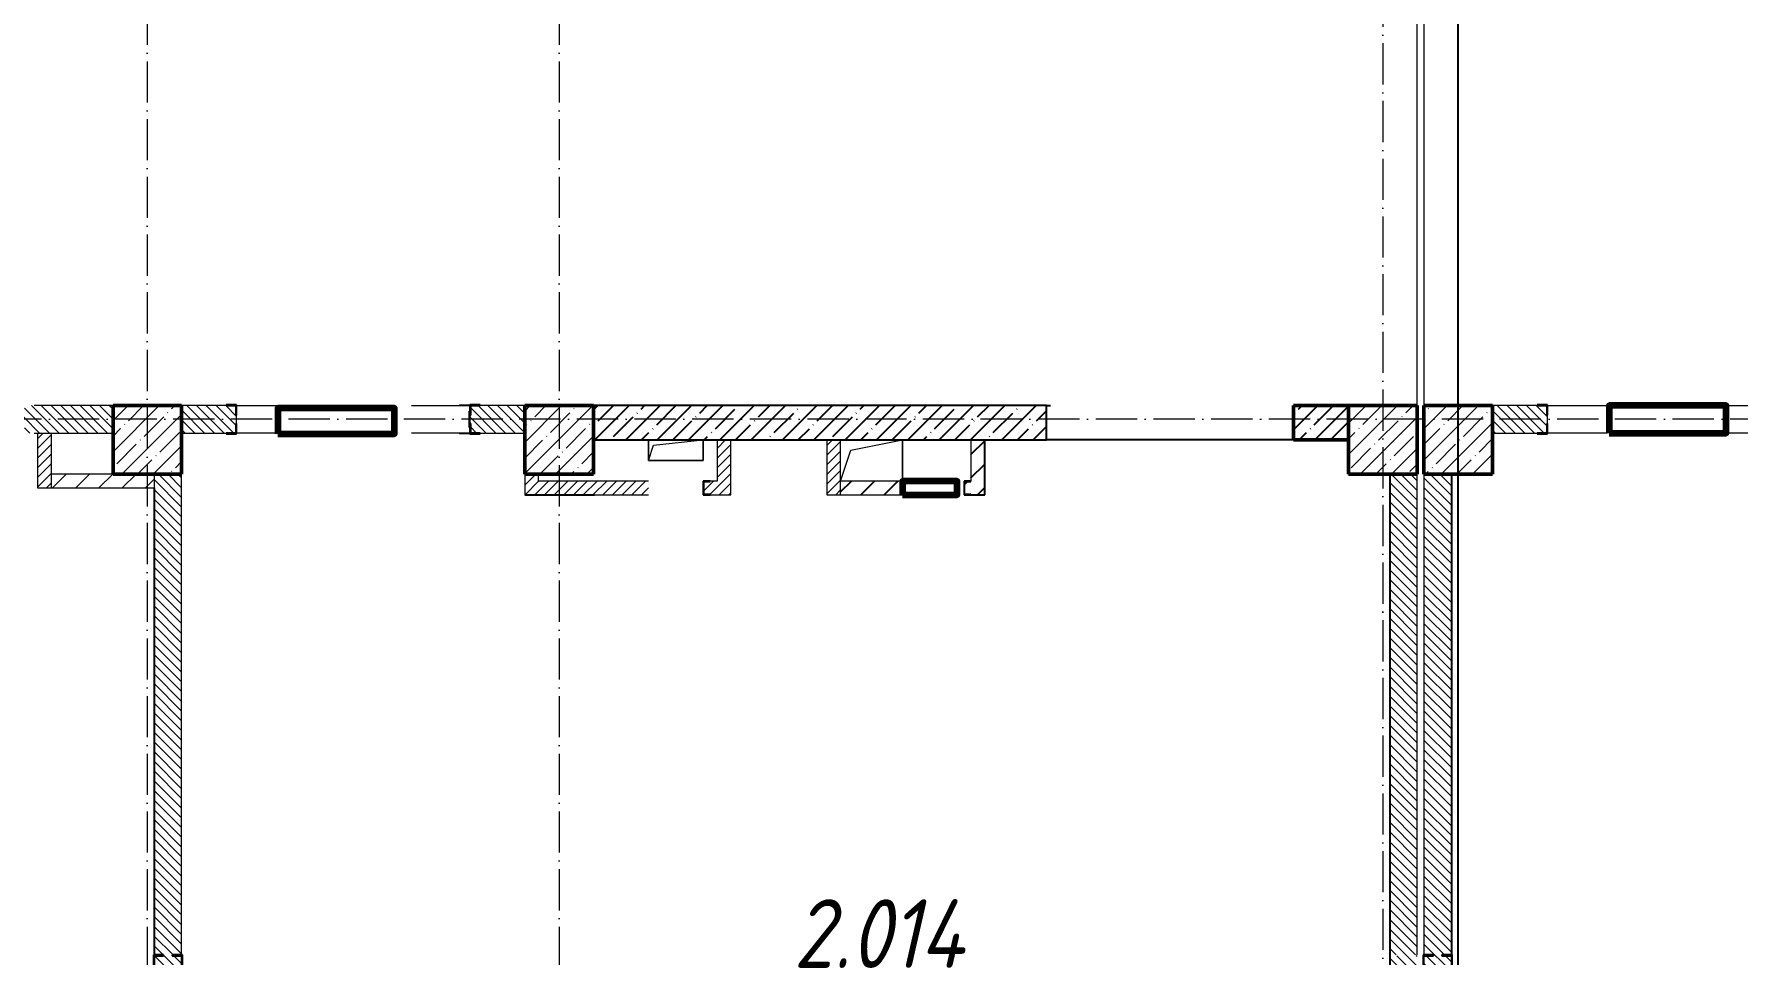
# Model space of a CAD drawing. Header units: millimetres. Extents: x -356862 to 418287, y 0 to 839748.
# Drawn here: x 19533 to 31945, y 518197 to 524902 of the extents above; entities that cross this region are included whole.
import ezdxf

# ---------------------------------------------------------------- set-up
doc = ezdxf.new("R2010")
doc.units = ezdxf.units.MM
doc.linetypes.add('50_200_ШТРИХ_1Т_ш5_п1_п1_', pattern=[700, 500, -100, 0, -100])
for name, color, linetype, lineweight in [('9.7) Заделка 956 шт', 6, 'Continuous', 158), ('A-FLOR-____-OTLN', 7, 'Continuous', 9), ('A-GENM-____-MCUT', 7, 'Continuous', 25), ('A-GENM-____-OTLN', 7, 'Continuous', 9), ('A-GENM-____-OTLN-1', 7, 'Continuous', 25), ('A-WALL-____-MCUT', 7, 'Continuous', 13), ('A-WALL-____-MCUT-2', 7, 'Continuous', 50), ('A-WALL-____-PATT-1', 7, 'Continuous', 9), ('A-WALL-FNSH-MCUT-1', 7, 'Continuous', 9), ('I-WALL-____-OTLN', 7, 'Continuous', 9), ('S-COLS-____-MCUT', 7, 'Continuous', 50), ('S-COLS-____-OTLN', 7, 'Continuous', 9), ('S-GRID-____-OTLN-1', 7, '50_200_ШТРИХ_1Т_ш5_п1_п1_', 9), ('Марки помещений', 7, 'Continuous', 9)]:
    doc.layers.add(name, color=color, linetype=linetype, lineweight=lineweight)
doc.styles.add('ISOCPEUR_I_2', font='isocpeui.ttf', dxfattribs={"width": 0.85, "height": 2.3})
pattern_1 = [(135, (-15591.663, 459015.94), (-35.35534, -35.35534), [])]
pattern_2 = [(45, (-15591.663, 459015.94), (-35.35534, 35.35534), [])]
pattern_3 = [(45, (-15591.66, 459015.94), (-84.85281, 84.85281), [])]

# ---------------------------------------------------------------- blocks, each defined once
blk = doc.blocks.new('BSC_Колонна _Прямоугольная - 500х500-V14-АР1_План отверстий 2 этажа в осях 1-64_Ю-ЯЯ')
at = {"layer": 'S-COLS-____-OTLN'}
h = blk.add_hatch(dxfattribs=at)
h.set_pattern_fill('FP_23', color=256, style=0, pattern_type=2)
h.set_pattern_definition([(45, (-35950, -62931.04), (-114.04925, 114.04925), []), (45, (-35835.95, -62931.04), (-114.04925, 114.04925), [201.613, -40.323, 3.353, -36.97])])
h.paths.add_polyline_path([(-250, -250), (250, -250), (250, 250), (-250, 250)], flags=0)
at = {"layer": 'S-COLS-____-MCUT'}
for p, q in [((250, 250), (-250, 250)), ((-250, 250), (-250, -250)), ((250, -250), (250, 250)), ((-250, -250), (250, -250))]:
    blk.add_line(p, q, dxfattribs=at)
blk = doc.blocks.new('BSC_Колонна _Прямоугольная - 500х500-V16-АР1_План отверстий 2 этажа в осях 1-64_Ю-ЯЯ')
at = {"layer": 'S-COLS-____-OTLN'}
h = blk.add_hatch(dxfattribs=at)
h.set_pattern_fill('FP_25', color=256, style=0, pattern_type=2)
h.set_pattern_definition([(45, (-44950, -62931.04), (-114.04925, 114.04925), []), (45, (-44835.95, -62931.04), (-114.04925, 114.04925), [201.613, -40.323, 3.353, -36.97])])
h.paths.add_polyline_path([(-250, -250), (250, -250), (250, 250), (-250, 250)], flags=0)
at = {"layer": 'S-COLS-____-MCUT'}
for p, q in [((250, 250), (-250, 250)), ((-250, 250), (-250, -250)), ((250, -250), (250, 250)), ((-250, -250), (250, -250))]:
    blk.add_line(p, q, dxfattribs=at)
blk = doc.blocks.new('BSC_Колонна _Прямоугольная - 500х500-V44-АР1_План отверстий 2 этажа в осях 1-64_Ю-ЯЯ')
at = {"layer": 'S-COLS-____-OTLN'}
h = blk.add_hatch(dxfattribs=at)
h.set_pattern_fill('FP_54', color=256, style=0, pattern_type=2)
h.set_pattern_definition([(45, (-38950, -62931.04), (-114.04925, 114.04925), []), (45, (-38835.95, -62931.04), (-114.04925, 114.04925), [201.613, -40.323, 3.353, -36.97])])
h.paths.add_polyline_path([(-250, -250), (250, -250), (250, 250), (-250, 250)], flags=0)
at = {"layer": 'S-COLS-____-MCUT'}
for p, q in [((250, 250), (-250, 250)), ((-250, 250), (-250, -250)), ((250, -250), (250, 250)), ((-250, -250), (250, -250))]:
    blk.add_line(p, q, dxfattribs=at)
blk = doc.blocks.new('BSC_Колонна _Прямоугольная - 500х500-V72-АР1_План отверстий 2 этажа в осях 1-64_Ю-ЯЯ')
at = {"layer": 'S-COLS-____-OTLN'}
h = blk.add_hatch(dxfattribs=at)
h.set_pattern_fill('FP_84', color=256, style=0, pattern_type=2)
h.set_pattern_definition([(45, (-45500, -62931.04), (-114.04925, 114.04925), []), (45, (-45385.95, -62931.04), (-114.04925, 114.04925), [201.613, -40.323, 3.353, -36.97])])
h.paths.add_polyline_path([(-250, -250), (250, -250), (250, 250), (-250, 250)], flags=0)
at = {"layer": 'S-COLS-____-MCUT'}
for p, q in [((250, 250), (-250, 250)), ((-250, 250), (-250, -250)), ((250, -250), (250, 250)), ((-250, -250), (250, -250))]:
    blk.add_line(p, q, dxfattribs=at)
blk = doc.blocks.new('Фахверк_СКБ_Уголок - 200_3960-28268576-АР1_План отверстий 2 этажа в осях 1-64_Ю-ЯЯ')
at = {"layer": 'A-GENM-____-MCUT'}
for p, q in [((200, 156), (125, 156)), ((125, 156), (125, 81)), ((131, 81), (131, 150)), ((131, 150), (200, 150)), ((200, 150), (200, 156)), ((125, 81), (131, 81)), ((131, 19), (125, 19)), ((125, 19), (125, -56)), ((131, -50), (131, 19)), ((125, -56), (200, -56)), ((200, -50), (131, -50)), ((200, -56), (200, -50))]:
    blk.add_line(p, q, dxfattribs=at)
blk = doc.blocks.new('154_Стойка_СКБ_Уголок - СМ-2480_200-28346303-АР1_План отверстий 2 этажа в осях 1-64_Ю-ЯЯ')
at = {"layer": 'A-GENM-____-MCUT'}
for p, q in [((125, 156), (125, 81)), ((200, 156), (125, 156)), ((131, 81), (131, 150)), ((131, 150), (200, 150)), ((200, 150), (200, 156)), ((125, 81), (131, 81)), ((131, 19), (125, 19)), ((125, 19), (125, -56)), ((131, -50), (131, 19)), ((125, -56), (200, -56)), ((200, -50), (131, -50)), ((200, -56), (200, -50))]:
    blk.add_line(p, q, dxfattribs=at)
blk = doc.blocks.new('Стойка_Влож_Полоса боковая - Полоса-V150-АР1_План отверстий 2 этажа в осях 1-64_Ю-ЯЯ')
at = {"layer": 'A-GENM-____-OTLN'}
for p, q in [((-5, 60), (0, 60)), ((-5, -60), (-5, 60)), ((0, 31), (0, -31)), ((0, -60), (-5, -60))]:
    blk.add_line(p, q, dxfattribs=at)
blk = doc.blocks.new('Стойка_Влож_Уголок_Опорный - Уголок-28213941-АР1_План отверстий 2 этажа в осях 1-64_Ю-ЯЯ')
at = {"layer": 'A-GENM-____-OTLN'}
for p, q in [((-212, -6), (-212, 0)), ((0, 0), (0, -6)), ((-212, -75), (-212, -6)), ((-212, -6), (-206, -6)), ((-212, -75), (-206, -75)), ((-6, -6), (0, -6)), ((-6, -75), (0, -75)), ((0, -6), (0, -75))]:
    blk.add_line(p, q, dxfattribs=at)
blk = doc.blocks.new('Фахверк_СКБ_Уголок - 200_3550-28267367-АР1_План отверстий 2 этажа в осях 1-64_Ю-ЯЯ')
at = {"layer": 'A-GENM-____-MCUT'}
for p, q in [((200, 156), (125, 156)), ((125, 156), (125, 81)), ((131, 81), (131, 150)), ((131, 150), (200, 150)), ((200, 150), (200, 156)), ((125, 81), (131, 81)), ((131, 19), (125, 19)), ((125, 19), (125, -56)), ((131, -50), (131, 19)), ((125, -56), (200, -56)), ((200, -50), (131, -50)), ((200, -56), (200, -50))]:
    blk.add_line(p, q, dxfattribs=at)
blk = doc.blocks.new('154_Фахверк_СКБ_Швеллер - Тип_100_3960-28331862-АР1_План отверстий 2 этажа в осях 1-64_Ю-ЯЯ')
at = {"layer": 'A-GENM-____-MCUT'}
for p, q in [((175, 50), (125, 50)), ((125, 50), (125, -50)), ((128, 47), (175, 47)), ((128, -47), (128, 47)), ((175, 47), (175, 50)), ((125, -50), (175, -50)), ((175, -47), (128, -47)), ((175, -50), (175, -47))]:
    blk.add_line(p, q, dxfattribs=at)
blk = doc.blocks.new('AR_Отверстие прямоугольное _в плите_ - AR_Отверстие прямоугольное _в плите_-30459225-АР1_План отверстий 2 этажа в осях 1-64_Ю-ЯЯ')
at = {"layer": 'A-GENM-____-OTLN'}
for p, q in [((-200, 75), (-200, -75)), ((-200, -75), (-163, 37)), ((-163, 37), (200, 75)), ((200, -75), (200, 75)), ((-200, -75), (200, -75))]:
    blk.add_line(p, q, dxfattribs=at)
blk = doc.blocks.new('AR_Отверстие прямоугольное _в плите_ - AR_Отверстие прямоугольное _в плите_-30552670-АР1_План отверстий 2 этажа в осях 1-64_Ю-ЯЯ')
at = {"layer": 'A-GENM-____-OTLN'}
for p, q in [((-150, 75), (225, 150)), ((225, -150), (225, 150)), ((-225, -150), (-150, 75))]:
    blk.add_line(p, q, dxfattribs=at)
blk = doc.blocks.new('154_Фахверк_СКБ_Швеллер - Тип_100_3960_зеркало-36793856-АР1_План отверстий 2 этажа в осях 1-64_Ю-ЯЯ')
at = {"layer": 'A-GENM-____-MCUT'}
for p, q in [((175, 50), (125, 50)), ((125, 50), (125, -50)), ((128, 47), (175, 47)), ((128, -47), (128, 47)), ((175, 47), (175, 50)), ((125, -50), (175, -50)), ((175, -47), (128, -47)), ((175, -50), (175, -47))]:
    blk.add_line(p, q, dxfattribs=at)
blk = doc.blocks.new('2этаж')
at = {"layer": 'S-GRID-____-OTLN-1', "color": 251, "ltscale": 0.6, "true_color": 0x636466}
for p, q in [((20358.3, 549908.8), (20358.3, 511907.5)), ((23358.3, 549908.8), (23358.3, 511907.5)), ((29908.3, 549908.8), (29908.3, 512083.3)), ((29358.3, 549620.5), (29358.3, 511907.5)), ((88482.7, 522097), (-20260.4, 522097))]:
    blk.add_line(p, q, dxfattribs=at)

msp = doc.modelspace()

# ---------------------------------------------------------------- hatches: boundary and pattern name
h = msp.add_hatch()
h.set_pattern_fill('FP_13', color=256, style=0, pattern_type=2)
h.set_pattern_definition([(45, (-15591.66, 459015.94), (-114.04925, 114.04925), []), (45, (-15477.61, 459015.94), (-114.04925, 114.04925), [201.612, -40.322, 3.353, -36.97])])
h.paths.add_polyline_path([(29108.3366, 521946.983), (29108.3366, 522196.983), (28708.3366, 522196.983), (28708.3366, 521946.983)], flags=0)
h.paths.add_polyline_path([(26908.3366, 521946.983), (26908.3366, 522196.983), (23608.3366, 522196.983), (23608.3366, 521946.983), (26813.1715, 521946.983)], flags=0)
h = msp.add_hatch()
h.set_pattern_fill('FP_4', color=256, style=0, pattern_type=2)
h.set_pattern_definition(pattern_3)
h.paths.add_polyline_path([(26358.3366, 521646.983), (26458.3366, 521646.983), (26458.3366, 521946.983), (26358.3366, 521946.983)], flags=0)
h = msp.add_hatch()
h.set_pattern_fill('FP_4', color=256, style=0, pattern_type=2)
h.set_pattern_definition(pattern_3)
h.paths.add_polyline_path([(25408.3366, 521546.983), (25858.3366, 521546.983), (25858.3366, 521646.983), (25408.3366, 521646.983)], flags=0)
h.paths.add_polyline_path([(26458.3366, 521546.983), (26458.3366, 521646.983), (26358.3366, 521646.983), (26358.3366, 521643.983), (26311.3366, 521643.983), (26311.3366, 521549.983), (26358.3366, 521549.983), (26358.3366, 521546.983)], flags=0)
at = {"layer": 'A-WALL-____-PATT-1'}
h = msp.add_hatch(dxfattribs=at)
h.set_pattern_fill('FP_6', color=256, style=0, pattern_type=2)
h.set_pattern_definition(pattern_1)
h.paths.add_polyline_path([(20108.3366, 521996.983), (20108.3366, 522196.983), (19464.3366, 522196.983), (19464.3366, 522127.983), (19458.3366, 522127.983), (19458.3366, 522065.983), (19464.3366, 522065.983), (19464.3366, 521996.983), (19743.1689, 521996.983)], flags=0)
h.paths.add_polyline_path([(18552.3366, 521996.983), (18552.3366, 522065.983), (18558.3366, 522065.983), (18558.3366, 522127.983), (18552.3366, 522127.983), (18552.3366, 522196.983), (17808.3366, 522196.983), (17808.3366, 521996.983), (18483.3366, 521996.983)], flags=0)
h.paths.add_polyline_path([(17408.3366, 521996.983), (17408.3366, 522196.983), (16714.3366, 522196.983), (16714.3366, 522127.983), (16708.3366, 522127.983), (16708.3366, 522065.983), (16714.3366, 522065.983), (16714.3366, 521996.983), (16783.3366, 521996.983)], flags=0)
h.paths.add_polyline_path([(14608.3366, 521996.983), (15002.3366, 521996.983), (15002.3366, 522065.983), (15008.3366, 522065.983), (15008.3366, 522127.983), (15002.3366, 522127.983), (15002.3366, 522196.983), (14608.3366, 522196.983)], flags=0)
h = msp.add_hatch(dxfattribs=at)
h.set_pattern_fill('FP_6', color=256, style=0, pattern_type=2)
h.set_pattern_definition(pattern_1)
h.paths.add_polyline_path([(23108.3366, 521996.983), (23108.3366, 522196.983), (22714.3366, 522196.983), (22714.3366, 522127.983), (22708.3366, 522127.983), (22708.3366, 522065.983), (22714.3366, 522065.983), (22714.3366, 521996.983), (22783.3366, 521996.983)], flags=0)
h.paths.add_polyline_path([(20933.3366, 521996.983), (21002.3366, 521996.983), (21002.3366, 522065.983), (21008.3366, 522065.983), (21008.3366, 522127.983), (21002.3366, 522127.983), (21002.3366, 522196.983), (20608.3366, 522196.983), (20608.3366, 521996.983)], flags=0)
h = msp.add_hatch(dxfattribs=at)
h.set_pattern_fill('FP_6', color=256, style=0, pattern_type=2)
h.set_pattern_definition(pattern_1)
h.paths.add_polyline_path([(32264.3366, 521996.983), (32658.3366, 521996.983), (32658.3366, 522196.983), (32264.3366, 522196.983), (32264.3366, 522127.983), (32258.3366, 522127.983), (32258.3366, 522065.983), (32264.3366, 522065.983), (32264.3366, 522036.983)], flags=0)
h.paths.add_polyline_path([(30158.3366, 521996.983), (30552.3366, 521996.983), (30552.3366, 522065.983), (30558.3366, 522065.983), (30558.3366, 522127.983), (30552.3366, 522127.983), (30552.3366, 522196.983), (30158.3366, 522196.983)], flags=0)
h = msp.add_hatch(dxfattribs=at)
h.set_pattern_fill('FP_5', color=256, style=0, pattern_type=2)
h.set_pattern_definition(pattern_2)
h.paths.add_polyline_path([(19658.3366, 521596.983), (19658.3366, 521996.983), (19558.3366, 521996.983), (19558.3366, 521596.983)], flags=0)
h = msp.add_hatch(dxfattribs=at)
h.set_pattern_fill('FP_5', color=256, style=0, pattern_type=2)
h.set_pattern_definition(pattern_2)
h.paths.add_polyline_path([(24608.3366, 521646.983), (24608.3366, 521946.983), (24508.3366, 521946.983), (24508.3366, 521646.983)], flags=0)
h = msp.add_hatch(dxfattribs=at)
h.set_pattern_fill('FP_5', color=256, style=0, pattern_type=2)
h.set_pattern_definition(pattern_2)
h.paths.add_polyline_path([(25408.3366, 521546.983), (25408.3366, 521946.983), (25308.3366, 521946.983), (25308.3366, 521546.983)], flags=0)
h = msp.add_hatch(dxfattribs=at)
h.set_pattern_fill('FP_4', color=256, style=0, pattern_type=2)
h.set_pattern_definition(pattern_3)
h.paths.add_polyline_path([(19743.1689, 521596.983), (20408.3366, 521596.983), (20408.3366, 521696.983), (19658.3366, 521696.983), (19658.3366, 521596.983)], flags=0)
h = msp.add_hatch(dxfattribs=at)
h.set_pattern_fill('FP_6', color=256, style=0, pattern_type=2)
h.set_pattern_definition(pattern_1)
h.paths.add_polyline_path([(20408.3366, 514696.983), (20608.3366, 514696.983), (20608.3366, 518190.983), (20539.3366, 518190.983), (20539.3366, 518196.983), (20608.3366, 518196.983), (20608.3366, 521696.983), (20408.3366, 521696.983), (20408.3366, 518196.983), (20477.3366, 518196.983), (20477.3366, 518190.983), (20408.3366, 518190.983), (20408.3366, 516240.5328)], flags=0)
h = msp.add_hatch(dxfattribs=at)
h.set_pattern_fill('FP_5', color=256, style=0, pattern_type=2)
h.set_pattern_definition(pattern_2)
h.paths.add_polyline_path([(23208.3366, 521546.983), (23208.3366, 521696.983), (23108.3366, 521696.983), (23108.3366, 521546.983)], flags=0)
h = msp.add_hatch(dxfattribs=at)
h.set_pattern_fill('FP_6', color=256, style=0, pattern_type=2)
h.set_pattern_definition(pattern_1)
h.paths.add_polyline_path([(29408.3366, 514696.983), (29608.3366, 514696.983), (29608.3366, 518190.983), (29539.3366, 518190.983), (29539.3366, 518196.983), (29608.3366, 518196.983), (29608.3366, 521696.983), (29408.3366, 521696.983), (29408.3366, 518196.983), (29477.3366, 518196.983), (29477.3366, 518190.983), (29408.3366, 518190.983), (29408.3366, 516240.5328)], flags=0)
h = msp.add_hatch(dxfattribs=at)
h.set_pattern_fill('FP_6', color=256, style=0, pattern_type=2)
h.set_pattern_definition(pattern_1)
h.paths.add_polyline_path([(29658.3366, 514696.983), (29858.3366, 514696.983), (29858.3366, 518190.983), (29789.3366, 518190.983), (29789.3366, 518196.983), (29858.3366, 518196.983), (29858.3366, 521696.983), (29658.3366, 521696.983), (29658.3366, 518196.983), (29727.3366, 518196.983), (29727.3366, 518190.983), (29658.3366, 518190.983), (29658.3366, 516240.5328)], flags=0)
h = msp.add_hatch(dxfattribs=at)
h.set_pattern_fill('FP_5', color=256, style=0, pattern_type=2)
h.set_pattern_definition(pattern_2)
h.paths.add_polyline_path([(24608.3366, 521546.983), (24608.3366, 521646.983), (24458.3366, 521646.983), (24458.3366, 521643.983), (24411.3366, 521643.983), (24411.3366, 521549.983), (24458.3366, 521549.983), (24458.3366, 521546.983)], flags=0)
h.paths.add_polyline_path([(23278.1702, 521546.983), (24008.3366, 521546.983), (24008.3366, 521646.983), (23208.3366, 521646.983), (23208.3366, 521546.983)], flags=0)

# ---------------------------------------------------------------- linework, layer by layer
for p, q in [((26908.3366, 522196.983), (23608.3366, 522196.983)), ((26908.3366, 521946.983), (26908.3366, 522196.983)), ((26908.3366, 522196.983), (26938.3366, 522196.983)), ((23608.3366, 521946.983), (26908.3366, 521946.983)), ((26458.3366, 521546.983), (26458.3366, 521946.983)), ((28708.3366, 521946.983), (26908.3366, 521946.983)), ((26358.3366, 521546.983), (26458.3366, 521546.983))]:
    msp.add_line(p, q)
msp.add_lwpolyline([(58491.7644, 514313.3729), (29908.3366, 514313.3729), (29908.3366, 549908.7924), (58491.7644, 549908.7924)], close=True)
for points in [[(29408.3366, 521696.983), (29408.3366, 514696.983)], [(29858.3366, 521696.983), (29858.3366, 514696.983)], [(20408.3366, 521596.983), (20408.3366, 514696.983)], [(23108.3366, 521546.983), (23614.9215, 521546.983)]]:
    msp.add_lwpolyline(points)
at = {"layer": '9.7) Заделка 956 шт'}
for points in [[(21308.3366, 521990.983), (22158.3366, 521990.983), (22158.3366, 522177.4324), (21308.3366, 522177.4324)], [(31008.3366, 521996.983), (31858.3366, 521996.983), (31858.3366, 522196.983), (31008.3366, 522196.983)], [(25858.3366, 521546.983), (26258.3366, 521546.983), (26258.3366, 521646.983), (25858.3366, 521646.983)]]:
    msp.add_lwpolyline(points, close=True, dxfattribs=at)
at = {"layer": 'A-FLOR-____-OTLN'}
for p, q in [((29608.3366, 522196.983), (29608.3366, 526546.983)), ((29658.3366, 526296.983), (29658.3366, 522196.983)), ((24008.3366, 521796.983), (24008.3366, 521946.983)), ((24408.3366, 521946.983), (24408.3366, 521796.983)), ((25858.3366, 521946.983), (25858.3366, 521646.983)), ((24408.3366, 521796.983), (24008.3366, 521796.983))]:
    msp.add_line(p, q, dxfattribs=at)
at = {"layer": 'A-WALL-____-MCUT'}
for p, q in [((20108.3366, 522196.983), (19533.3366, 522196.983)), ((20933.3366, 522196.983), (20608.3366, 522196.983)), ((23108.3366, 522196.983), (22783.3366, 522196.983)), ((30483.3366, 522196.983), (30158.3366, 522196.983)), ((21008.3366, 522065.983), (21008.3366, 522127.983)), ((30558.3366, 522065.983), (30558.3366, 522127.983)), ((19533.3366, 521996.983), (20108.3366, 521996.983)), ((20608.3366, 521996.983), (20933.3366, 521996.983)), ((22783.3366, 521996.983), (23108.3366, 521996.983)), ((30158.3366, 521996.983), (30483.3366, 521996.983)), ((20408.3366, 521696.983), (20408.3366, 518196.983)), ((20608.3366, 518196.983), (20608.3366, 521696.983)), ((29408.3366, 521696.983), (29408.3366, 518196.983)), ((29608.3366, 518196.983), (29608.3366, 521696.983)), ((29658.3366, 521696.983), (29658.3366, 518196.983)), ((29858.3366, 518196.983), (29858.3366, 521696.983))]:
    msp.add_line(p, q, dxfattribs=at)
at = {"layer": 'A-WALL-____-MCUT-2'}
for p, q in [((29108.3366, 522196.983), (28708.3366, 522196.983)), ((28708.3366, 522196.983), (28708.3366, 521946.983)), ((28708.3366, 521946.983), (29108.3366, 521946.983))]:
    msp.add_line(p, q, dxfattribs=at)
at = {"layer": 'A-WALL-FNSH-MCUT-1'}
for p, q in [((19558.3366, 521996.983), (19558.3366, 521596.983)), ((19658.3366, 521996.983), (19658.3366, 521596.983)), ((24508.3366, 521946.983), (24508.3366, 521646.983)), ((24608.3366, 521546.983), (24608.3366, 521946.983)), ((25308.3366, 521946.983), (25308.3366, 521546.983)), ((25408.3366, 521546.983), (25408.3366, 521946.983)), ((26358.3366, 521946.983), (26358.3366, 521646.983)), ((20108.3366, 521696.983), (19658.3366, 521696.983)), ((23108.3366, 521696.983), (23108.3366, 521546.983)), ((23208.3366, 521646.983), (23208.3366, 521696.983)), ((19558.3366, 521596.983), (20408.3366, 521596.983)), ((23108.3366, 521546.983), (24008.3366, 521546.983)), ((24008.3366, 521646.983), (23208.3366, 521646.983)), ((24508.3366, 521646.983), (24458.3366, 521646.983)), ((24458.3366, 521546.983), (24608.3366, 521546.983)), ((25308.3366, 521546.983), (25858.3366, 521546.983)), ((25858.3366, 521646.983), (25408.3366, 521646.983))]:
    msp.add_line(p, q, dxfattribs=at)
at = {"layer": 'I-WALL-____-OTLN'}
for p, q in [((21008.3366, 522196.983), (21433.3366, 522196.983)), ((22283.3366, 522196.983), (22708.3366, 522196.983)), ((30558.3366, 522196.983), (30993.3366, 522196.983)), ((31843.3366, 522196.983), (32258.3366, 522196.983)), ((21433.3366, 521996.983), (21008.3366, 521996.983)), ((22708.3366, 521996.983), (22283.3366, 521996.983)), ((30993.3366, 521996.983), (30558.3366, 521996.983)), ((32258.3366, 521996.983), (31843.3366, 521996.983))]:
    msp.add_line(p, q, dxfattribs=at)
at = {"layer": 'S-GRID-____-OTLN-1', "color": 251, "ltscale": 0.6, "true_color": 0x636466}
for p, q in [((20358.3366, 549908.7924), (20358.3366, 511907.5288)), ((20358.3366, 549908.7924), (20358.3366, 511907.5288)), ((23358.3366, 549908.7924), (23358.3366, 511907.5288)), ((23358.3366, 549908.7924), (23358.3366, 511907.5288)), ((29908.3366, 549908.7924), (29908.3366, 512083.3058)), ((29908.3366, 549908.7924), (29908.3366, 512083.3058)), ((29358.3366, 549620.5347), (29358.3366, 511907.5288)), ((29358.3366, 549620.5347), (29358.3366, 511907.5288)), ((88482.7432, 522096.983), (-20260.4336, 522096.983)), ((88482.7432, 522096.983), (-20260.4336, 522096.983))]:
    msp.add_line(p, q, dxfattribs=at)

# ---------------------------------------------------------------- block references
at = {"color": 18, "true_color": 0x000000}
msp.add_blockref('2этаж', (0, 0), dxfattribs=at)
at = {"layer": 'A-GENM-____-OTLN', "rotation": 269.9999999999995}
msp.add_blockref('Стойка_Влож_Уголок_Опорный - Уголок-28213941-АР1_План отверстий 2 этажа в осях 1-64_Ю-ЯЯ', (22708.3366, 521990.983), dxfattribs=at)
at = {"layer": 'A-GENM-____-OTLN'}
for name, p in [('Стойка_Влож_Полоса боковая - Полоса-V150-АР1_План отверстий 2 этажа в осях 1-64_Ю-ЯЯ', (22708.3366, 522096.983)), ('AR_Отверстие прямоугольное _в плите_ - AR_Отверстие прямоугольное _в плите_-30459225-АР1_План отверстий 2 этажа в осях 1-64_Ю-ЯЯ', (24208.3366, 521871.983)), ('AR_Отверстие прямоугольное _в плите_ - AR_Отверстие прямоугольное _в плите_-30552670-АР1_План отверстий 2 этажа в осях 1-64_Ю-ЯЯ', (25633.3366, 521796.983))]:
    msp.add_blockref(name, p, dxfattribs=at)
at = {"layer": 'A-GENM-____-OTLN-1'}
for name, p, rotation in [('Фахверк_СКБ_Уголок - 200_3960-28268576-АР1_План отверстий 2 этажа в осях 1-64_Ю-ЯЯ', (21133.3366, 522146.983), 180), ('Фахверк_СКБ_Уголок - 200_3960-28268576-АР1_План отверстий 2 этажа в осях 1-64_Ю-ЯЯ', (30683.3366, 522146.983), 180), ('Фахверк_СКБ_Уголок - 200_3550-28267367-АР1_План отверстий 2 этажа в осях 1-64_Ю-ЯЯ', (20458.3366, 518321.983), 269.9999999999999), ('Фахверк_СКБ_Уголок - 200_3550-28267367-АР1_План отверстий 2 этажа в осях 1-64_Ю-ЯЯ', (29708.3366, 518321.983), 269.9999999999999)]:
    msp.add_blockref(name, p, dxfattribs=dict(at, rotation=rotation))
for name, p in [('154_Стойка_СКБ_Уголок - СМ-2480_200-28346303-АР1_План отверстий 2 этажа в осях 1-64_Ю-ЯЯ', (22583.3366, 522046.983)), ('154_Фахверк_СКБ_Швеллер - Тип_100_3960-28331862-АР1_План отверстий 2 этажа в осях 1-64_Ю-ЯЯ', (24283.3366, 521596.983)), ('154_Фахверк_СКБ_Швеллер - Тип_100_3960_зеркало-36793856-АР1_План отверстий 2 этажа в осях 1-64_Ю-ЯЯ', (26183.3366, 521596.983))]:
    msp.add_blockref(name, p, dxfattribs=at)
at = {"layer": 'S-COLS-____-OTLN'}
for name, p in [('BSC_Колонна _Прямоугольная - 500х500-V14-АР1_План отверстий 2 этажа в осях 1-64_Ю-ЯЯ', (20358.3366, 521946.983)), ('BSC_Колонна _Прямоугольная - 500х500-V44-АР1_План отверстий 2 этажа в осях 1-64_Ю-ЯЯ', (23358.3366, 521946.983)), ('BSC_Колонна _Прямоугольная - 500х500-V16-АР1_План отверстий 2 этажа в осях 1-64_Ю-ЯЯ', (29358.3366, 521946.983)), ('BSC_Колонна _Прямоугольная - 500х500-V72-АР1_План отверстий 2 этажа в осях 1-64_Ю-ЯЯ', (29908.3366, 521946.983))]:
    msp.add_blockref(name, p, dxfattribs=at)

# ---------------------------------------------------------------- texts
at = {"layer": 'Марки помещений', "insert": (25065.0242, 518602.0694), "char_height": 500, "width": 769.62, "attachment_point": 1, "style": 'ISOCPEUR_I_2'}
msp.add_mtext('2.014', dxfattribs=at)

doc.saveas('drawing.dxf')
